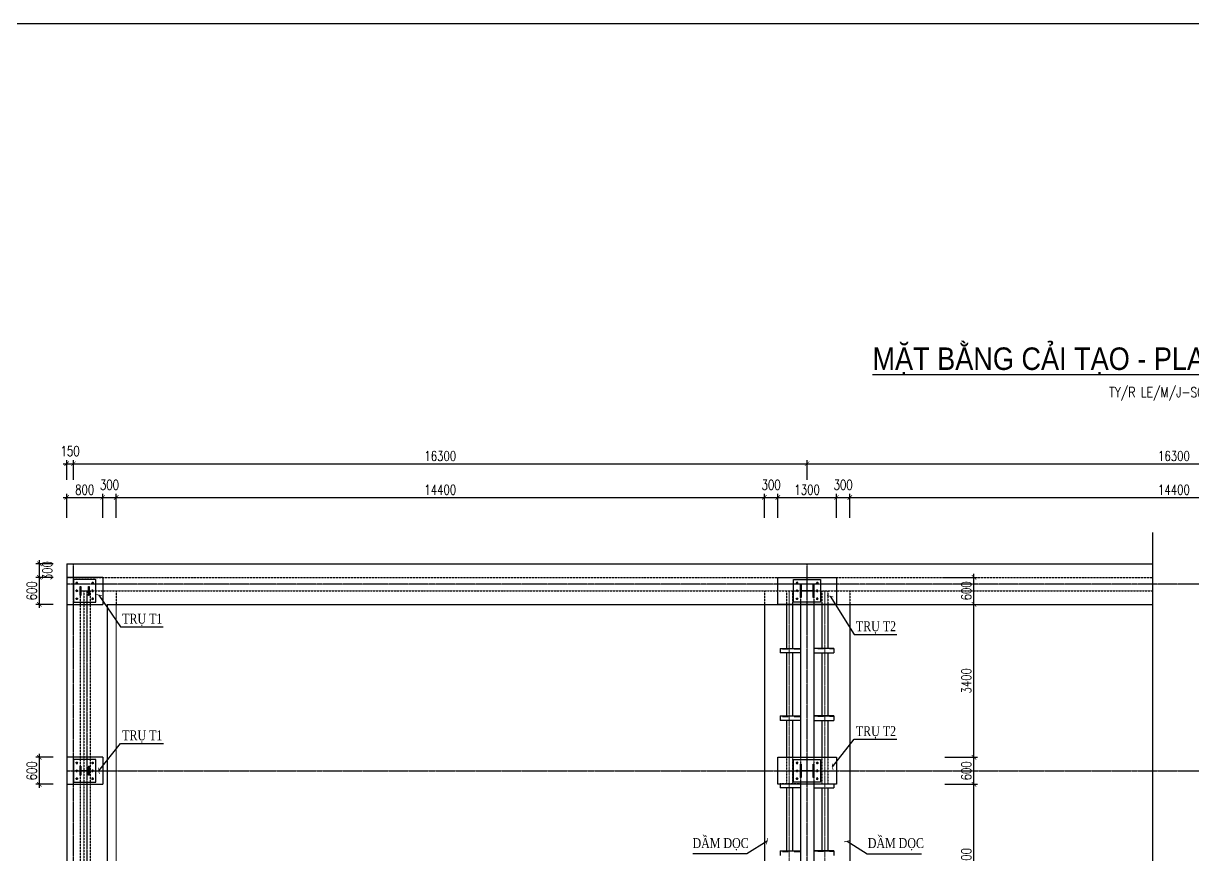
# Model space of a CAD drawing. Header units: millimetres. Extents: x -702765 to 835888, y -645289 to 262.
# Drawn here: x 536721 to 562698, y -418837 to -400359 of the extents above; entities that cross this region are included whole.
import ezdxf
from ezdxf.enums import TextEntityAlignment as Align

# ---------------------------------------------------------------- set-up
doc = ezdxf.new("R2010")
doc.units = ezdxf.units.MM
doc.header["$LTSCALE"] = 0.01
for name, pattern in [('CENTER', [2, 1.25, -0.25, 0.25, -0.25]), ('CENTER2', [1.125, 0.75, -0.125, 0.125, -0.125]), ('DASHED', [19.05, 12.7, -6.35]), ('HIDDEN', [9.525, 6.35, -3.175])]:
    doc.linetypes.add(name, pattern=pattern)
doc.layers.add('duong tam', color=6, linetype='CENTER', lineweight=9)
doc.layers.add('HACH', color=8, linetype='Continuous', lineweight=9)
for name, color, linetype in [('HACTH @ 1', 8, 'Continuous'), ('khuat', 6, 'DASHED'), ('KHUAT1', 2, 'HIDDEN'), ('TEXT', 2, 'Continuous'), ('TEXT1', 31, 'Continuous'), ('THEP', 4, 'Continuous'), ('TIM', 1, 'CENTER2'), ('TUONG', 7, 'Continuous')]:
    doc.layers.add(name, color=color, linetype=linetype)
doc.styles.add('2-5', font='romans.shx', dxfattribs={"width": 0.75, "bigfont": 'vns.shx'})
doc.styles.add('ROMANS', font='romans', dxfattribs={"width": 0.7, "height": 1, "bigfont": 'vns'})
doc.styles.add('style3', font='VHAVAN.TTF', dxfattribs={"width": 0.75})
doc.styles.add('VNTIMEHSHX', font='vntimeh.shx', dxfattribs={"width": 0.75})
doc.dimstyles.new('1-100 HP', dxfattribs={"dimscale": 100, "dimtxt": 2.2, "dimasz": 1, "dimexe": 0.8, "dimexo": 0, "dimgap": 0.6, "dimtad": 1, "dimdec": 0, "dimdsep": 46, "dimtxsty": '2-5', "dimblk": 'ARCHTICK', "dimcen": 2.5, "dimdle": 0.8, "dimclrd": 1, "dimclre": 1, "dimclrt": 2, "dimadec": 0, "dimazin": 0, "dimtfac": 1, "dimtdec": 0, "dimtmove": 2, "dimatfit": 3, "dimldrblk": 'ARCHTICK', "dimfxl": 0, "dimtolj": 1, "dimtzin": 0, "dimarcsym": 0})

# ---------------------------------------------------------------- blocks, each defined once
blk = doc.blocks.new('_ArchTick')
at = {"color": 0, "linetype": 'ByBlock', "const_width": 0.15}
blk.add_lwpolyline([(-0.5, -0.5), (0.5, 0.5)], dxfattribs=at)
blk = doc.blocks.new('bulong')
at = {"layer": 'khuat'}
for p, q in [((553911, -433174), (553856, -433174)), ((553884, -433202), (553884, -433147))]:
    blk.add_line(p, q, dxfattribs=at)
at = {"layer": 'TUONG'}
blk.add_circle((553884, -433174), 16, dxfattribs=at)
blk = doc.blocks.new('*D482')
at = {"color": 1, "lineweight": -2}
for p, q in [((537077, -417354), (537077, -416594)), ((537385, -416674), (536997, -416674)), ((537385, -417274), (536997, -417274))]:
    blk.add_line(p, q, dxfattribs=at)
at = {"layer": 'Defpoints', "color": 0}
for p in [(537077, -416674), (537385, -416674), (537385, -417274)]:
    blk.add_point(p, dxfattribs=at)
at = {"color": 1, "lineweight": -2, "xscale": 100, "yscale": 100, "zscale": 100}
for p, rotation in [((537077, -416674), 90), ((537077, -417274), 270)]:
    blk.add_blockref('_ArchTick', p, dxfattribs=dict(at, rotation=rotation))
at = {"color": 2, "insert": (536907, -416974), "char_height": 220, "attachment_point": 5, "rotation": 90, "style": '2-5'}
blk.add_mtext('\\A1;600', dxfattribs=at)
blk = doc.blocks.new('*D483')
at = {"color": 1, "lineweight": -2}
for p, q in [((537385, -412674), (536997, -412674)), ((537077, -413354), (537077, -412594)), ((537385, -413274), (536997, -413274))]:
    blk.add_line(p, q, dxfattribs=at)
at = {"layer": 'Defpoints', "color": 0}
for p in [(537077, -412674), (537385, -412674), (537385, -413274)]:
    blk.add_point(p, dxfattribs=at)
at = {"color": 1, "lineweight": -2, "xscale": 100, "yscale": 100, "zscale": 100}
for p, rotation in [((537077, -412674), 90), ((537077, -413274), 270)]:
    blk.add_blockref('_ArchTick', p, dxfattribs=dict(at, rotation=rotation))
at = {"color": 2, "insert": (536907, -412974), "char_height": 220, "attachment_point": 5, "rotation": 90, "style": '2-5'}
blk.add_mtext('\\A1;600', dxfattribs=at)
blk = doc.blocks.new('*D484')
at = {"color": 1, "lineweight": -2}
for p, q in [((537385, -412374), (536997, -412374)), ((537077, -412754), (537077, -412294)), ((537385, -412674), (536997, -412674))]:
    blk.add_line(p, q, dxfattribs=at)
at = {"layer": 'Defpoints', "color": 0}
for p in [(537077, -412374), (537385, -412374), (537385, -412674)]:
    blk.add_point(p, dxfattribs=at)
at = {"color": 1, "lineweight": -2, "xscale": 100, "yscale": 100, "zscale": 100}
for p, rotation in [((537077, -412374), 90), ((537077, -412674), 270)]:
    blk.add_blockref('_ArchTick', p, dxfattribs=dict(at, rotation=rotation))
at = {"color": 2, "insert": (537253, -412524), "char_height": 220, "attachment_point": 5, "rotation": 90, "style": '2-5'}
blk.add_mtext('\\A1;300', dxfattribs=at)
blk = doc.blocks.new('*D510')
at = {"color": 1, "lineweight": -2}
for p, q in [((557195, -417274), (557920, -417274)), ((557840, -420754), (557840, -417194)), ((557195, -420674), (557920, -420674))]:
    blk.add_line(p, q, dxfattribs=at)
at = {"layer": 'Defpoints', "color": 0}
for p in [(557195, -417274), (557840, -417274), (557195, -420674)]:
    blk.add_point(p, dxfattribs=at)
at = {"color": 1, "lineweight": -2, "xscale": 100, "yscale": 100, "zscale": 100}
for p, rotation in [((557840, -417274), 90), ((557840, -420674), 270)]:
    blk.add_blockref('_ArchTick', p, dxfattribs=dict(at, rotation=rotation))
at = {"color": 2, "insert": (557670, -418974), "char_height": 220, "attachment_point": 5, "rotation": 90, "style": '2-5'}
blk.add_mtext('\\A1;3400', dxfattribs=at)
blk = doc.blocks.new('*D511')
at = {"color": 1, "lineweight": -2}
for p, q in [((557840, -417354), (557840, -416594)), ((557195, -416674), (557920, -416674)), ((557195, -417274), (557920, -417274))]:
    blk.add_line(p, q, dxfattribs=at)
at = {"layer": 'Defpoints', "color": 0}
for p in [(557195, -416674), (557840, -416674), (557195, -417274)]:
    blk.add_point(p, dxfattribs=at)
at = {"color": 1, "lineweight": -2, "xscale": 100, "yscale": 100, "zscale": 100}
for p, rotation in [((557840, -416674), 90), ((557840, -417274), 270)]:
    blk.add_blockref('_ArchTick', p, dxfattribs=dict(at, rotation=rotation))
at = {"color": 2, "insert": (557670, -416974), "char_height": 220, "attachment_point": 5, "rotation": 90, "style": '2-5'}
blk.add_mtext('\\A1;600', dxfattribs=at)
blk = doc.blocks.new('*D512')
at = {"color": 1, "lineweight": -2}
for p, q in [((557195, -413274), (557920, -413274)), ((557840, -416754), (557840, -413194)), ((557195, -416674), (557920, -416674))]:
    blk.add_line(p, q, dxfattribs=at)
at = {"layer": 'Defpoints', "color": 0}
for p in [(557195, -413274), (557840, -413274), (557195, -416674)]:
    blk.add_point(p, dxfattribs=at)
at = {"color": 1, "lineweight": -2, "xscale": 100, "yscale": 100, "zscale": 100}
for p, rotation in [((557840, -413274), 90), ((557840, -416674), 270)]:
    blk.add_blockref('_ArchTick', p, dxfattribs=dict(at, rotation=rotation))
at = {"color": 2, "insert": (557670, -414974), "char_height": 220, "attachment_point": 5, "rotation": 90, "style": '2-5'}
blk.add_mtext('\\A1;3400', dxfattribs=at)
blk = doc.blocks.new('*D513')
at = {"color": 1, "lineweight": -2}
for p, q in [((557195, -412674), (557920, -412674)), ((557840, -413354), (557840, -412594)), ((557195, -413274), (557920, -413274))]:
    blk.add_line(p, q, dxfattribs=at)
at = {"layer": 'Defpoints', "color": 0}
for p in [(557195, -412674), (557840, -412674), (557195, -413274)]:
    blk.add_point(p, dxfattribs=at)
at = {"color": 1, "lineweight": -2, "xscale": 100, "yscale": 100, "zscale": 100}
for p, rotation in [((557840, -412674), 90), ((557840, -413274), 270)]:
    blk.add_blockref('_ArchTick', p, dxfattribs=dict(at, rotation=rotation))
at = {"color": 2, "insert": (557670, -412974), "char_height": 220, "attachment_point": 5, "rotation": 90, "style": '2-5'}
blk.add_mtext('\\A1;600', dxfattribs=at)
blk = doc.blocks.new('*D579')
at = {"color": 1, "lineweight": -2}
for p, q in [((537604, -410897), (538564, -410897)), ((537684, -411347), (537684, -410817)), ((538484, -411347), (538484, -410817))]:
    blk.add_line(p, q, dxfattribs=at)
at = {"layer": 'Defpoints', "color": 0}
for p in [(538484, -410897), (537684, -411347), (538484, -411347)]:
    blk.add_point(p, dxfattribs=at)
at = {"color": 1, "lineweight": -2, "xscale": 100, "yscale": 100, "zscale": 100, "rotation": 180}
blk.add_blockref('_ArchTick', (537684, -410897), dxfattribs=at)
at = {"color": 1, "lineweight": -2, "xscale": 100, "yscale": 100, "zscale": 100}
blk.add_blockref('_ArchTick', (538484, -410897), dxfattribs=at)
at = {"color": 2, "insert": (538084, -410727), "char_height": 220, "attachment_point": 5, "style": '2-5'}
blk.add_mtext('\\A1;800', dxfattribs=at)
blk = doc.blocks.new('*D580')
at = {"color": 1, "lineweight": -2}
for p, q in [((538404, -410897), (538864, -410897)), ((538484, -411347), (538484, -410817)), ((538784, -411347), (538784, -410817))]:
    blk.add_line(p, q, dxfattribs=at)
at = {"layer": 'Defpoints', "color": 0}
for p in [(538784, -410897), (538484, -411347), (538784, -411347)]:
    blk.add_point(p, dxfattribs=at)
at = {"color": 1, "lineweight": -2, "xscale": 100, "yscale": 100, "zscale": 100, "rotation": 180}
blk.add_blockref('_ArchTick', (538484, -410897), dxfattribs=at)
at = {"color": 1, "lineweight": -2, "xscale": 100, "yscale": 100, "zscale": 100}
blk.add_blockref('_ArchTick', (538784, -410897), dxfattribs=at)
at = {"color": 2, "insert": (538634, -410617), "char_height": 220, "attachment_point": 5, "style": '2-5'}
blk.add_mtext('\\A1;300', dxfattribs=at)
blk = doc.blocks.new('*D581')
at = {"color": 1, "lineweight": -2}
for p, q in [((538704, -410897), (553264, -410897)), ((538784, -411347), (538784, -410817)), ((553184, -411347), (553184, -410817))]:
    blk.add_line(p, q, dxfattribs=at)
at = {"layer": 'Defpoints', "color": 0}
for p in [(553184, -410897), (538784, -411347), (553184, -411347)]:
    blk.add_point(p, dxfattribs=at)
at = {"color": 1, "lineweight": -2, "xscale": 100, "yscale": 100, "zscale": 100, "rotation": 180}
blk.add_blockref('_ArchTick', (538784, -410897), dxfattribs=at)
at = {"color": 1, "lineweight": -2, "xscale": 100, "yscale": 100, "zscale": 100}
blk.add_blockref('_ArchTick', (553184, -410897), dxfattribs=at)
at = {"color": 2, "insert": (545984, -410727), "char_height": 220, "attachment_point": 5, "style": '2-5'}
blk.add_mtext('\\A1;14400', dxfattribs=at)
blk = doc.blocks.new('*D582')
at = {"color": 1, "lineweight": -2}
for p, q in [((553104, -410897), (553564, -410897)), ((553184, -411347), (553184, -410817)), ((553484, -411347), (553484, -410817))]:
    blk.add_line(p, q, dxfattribs=at)
at = {"layer": 'Defpoints', "color": 0}
for p in [(553484, -410897), (553184, -411347), (553484, -411347)]:
    blk.add_point(p, dxfattribs=at)
at = {"color": 1, "lineweight": -2, "xscale": 100, "yscale": 100, "zscale": 100, "rotation": 180}
blk.add_blockref('_ArchTick', (553184, -410897), dxfattribs=at)
at = {"color": 1, "lineweight": -2, "xscale": 100, "yscale": 100, "zscale": 100}
blk.add_blockref('_ArchTick', (553484, -410897), dxfattribs=at)
at = {"color": 2, "insert": (553334, -410617), "char_height": 220, "attachment_point": 5, "style": '2-5'}
blk.add_mtext('\\A1;300', dxfattribs=at)
blk = doc.blocks.new('*D583')
at = {"color": 1, "lineweight": -2}
for p, q in [((553404, -410897), (554864, -410897)), ((553484, -411347), (553484, -410817)), ((554784, -411347), (554784, -410817))]:
    blk.add_line(p, q, dxfattribs=at)
at = {"layer": 'Defpoints', "color": 0}
for p in [(554784, -410897), (553484, -411347), (554784, -411347)]:
    blk.add_point(p, dxfattribs=at)
at = {"color": 1, "lineweight": -2, "xscale": 100, "yscale": 100, "zscale": 100, "rotation": 180}
blk.add_blockref('_ArchTick', (553484, -410897), dxfattribs=at)
at = {"color": 1, "lineweight": -2, "xscale": 100, "yscale": 100, "zscale": 100}
blk.add_blockref('_ArchTick', (554784, -410897), dxfattribs=at)
at = {"color": 2, "insert": (554134, -410727), "char_height": 220, "attachment_point": 5, "style": '2-5'}
blk.add_mtext('\\A1;1300', dxfattribs=at)
blk = doc.blocks.new('*D584')
at = {"color": 1, "lineweight": -2}
for p, q in [((554704, -410897), (555164, -410897)), ((554784, -411347), (554784, -410817)), ((555084, -411347), (555084, -410817))]:
    blk.add_line(p, q, dxfattribs=at)
at = {"layer": 'Defpoints', "color": 0}
for p in [(555084, -410897), (554784, -411347), (555084, -411347)]:
    blk.add_point(p, dxfattribs=at)
at = {"color": 1, "lineweight": -2, "xscale": 100, "yscale": 100, "zscale": 100, "rotation": 180}
blk.add_blockref('_ArchTick', (554784, -410897), dxfattribs=at)
at = {"color": 1, "lineweight": -2, "xscale": 100, "yscale": 100, "zscale": 100}
blk.add_blockref('_ArchTick', (555084, -410897), dxfattribs=at)
at = {"color": 2, "insert": (554934, -410617), "char_height": 220, "attachment_point": 5, "style": '2-5'}
blk.add_mtext('\\A1;300', dxfattribs=at)
blk = doc.blocks.new('*D585')
at = {"color": 1, "lineweight": -2}
for p, q in [((555004, -410897), (569564, -410897)), ((555084, -411347), (555084, -410817)), ((569484, -411347), (569484, -410817))]:
    blk.add_line(p, q, dxfattribs=at)
at = {"layer": 'Defpoints', "color": 0}
for p in [(569484, -410897), (555084, -411347), (569484, -411347)]:
    blk.add_point(p, dxfattribs=at)
at = {"color": 1, "lineweight": -2, "xscale": 100, "yscale": 100, "zscale": 100, "rotation": 180}
blk.add_blockref('_ArchTick', (555084, -410897), dxfattribs=at)
at = {"color": 1, "lineweight": -2, "xscale": 100, "yscale": 100, "zscale": 100}
blk.add_blockref('_ArchTick', (569484, -410897), dxfattribs=at)
at = {"color": 2, "insert": (562284, -410727), "char_height": 220, "attachment_point": 5, "style": '2-5'}
blk.add_mtext('\\A1;14400', dxfattribs=at)
blk = doc.blocks.new('*D592')
at = {"color": 1, "lineweight": -2}
for p, q in [((537604, -410147), (537914, -410147)), ((537684, -410504), (537684, -410067)), ((537834, -410504), (537834, -410067))]:
    blk.add_line(p, q, dxfattribs=at)
at = {"layer": 'Defpoints', "color": 0}
for p in [(537834, -410147), (537684, -410504), (537834, -410504)]:
    blk.add_point(p, dxfattribs=at)
at = {"color": 1, "lineweight": -2, "xscale": 100, "yscale": 100, "zscale": 100, "rotation": 180}
blk.add_blockref('_ArchTick', (537684, -410147), dxfattribs=at)
at = {"color": 1, "lineweight": -2, "xscale": 100, "yscale": 100, "zscale": 100}
blk.add_blockref('_ArchTick', (537834, -410147), dxfattribs=at)
at = {"color": 2, "insert": (537759, -409867), "char_height": 220, "attachment_point": 5, "style": '2-5'}
blk.add_mtext('\\A1;150', dxfattribs=at)
blk = doc.blocks.new('*D593')
at = {"color": 1, "lineweight": -2}
for p, q in [((537754, -410147), (554214, -410147)), ((537834, -410504), (537834, -410067)), ((554134, -410504), (554134, -410067))]:
    blk.add_line(p, q, dxfattribs=at)
at = {"layer": 'Defpoints', "color": 0}
for p in [(554134, -410147), (537834, -410504), (554134, -410504)]:
    blk.add_point(p, dxfattribs=at)
at = {"color": 1, "lineweight": -2, "xscale": 100, "yscale": 100, "zscale": 100, "rotation": 180}
blk.add_blockref('_ArchTick', (537834, -410147), dxfattribs=at)
at = {"color": 1, "lineweight": -2, "xscale": 100, "yscale": 100, "zscale": 100}
blk.add_blockref('_ArchTick', (554134, -410147), dxfattribs=at)
at = {"color": 2, "insert": (545984, -409977), "char_height": 220, "attachment_point": 5, "style": '2-5'}
blk.add_mtext('\\A1;16300', dxfattribs=at)
blk = doc.blocks.new('*D594')
at = {"color": 1, "lineweight": -2}
for p, q in [((554054, -410147), (570514, -410147)), ((554134, -410504), (554134, -410067)), ((570434, -410504), (570434, -410067))]:
    blk.add_line(p, q, dxfattribs=at)
at = {"layer": 'Defpoints', "color": 0}
for p in [(570434, -410147), (554134, -410504), (570434, -410504)]:
    blk.add_point(p, dxfattribs=at)
at = {"color": 1, "lineweight": -2, "xscale": 100, "yscale": 100, "zscale": 100, "rotation": 180}
blk.add_blockref('_ArchTick', (554134, -410147), dxfattribs=at)
at = {"color": 1, "lineweight": -2, "xscale": 100, "yscale": 100, "zscale": 100}
blk.add_blockref('_ArchTick', (570434, -410147), dxfattribs=at)
at = {"color": 2, "insert": (562284, -409977), "char_height": 220, "attachment_point": 5, "style": '2-5'}
blk.add_mtext('\\A1;16300', dxfattribs=at)

msp = doc.modelspace()

# ---------------------------------------------------------------- linework, layer by layer
for p, q in [((537683.6, -412374.5), (537683.6, -437574.5)), ((537683.6, -412374.5), (561809.9, -412374.5)), ((538483.6, -412674.5), (537683.6, -412674.5)), ((538483.6, -412674.5), (538483.6, -413274.5)), ((537683.6, -413274.5), (538483.6, -413274.5)), ((538583.6, -413274.5), (538583.6, -436674.5)), ((538583.6, -413274.5), (561809.9, -413274.5)), ((553183.6, -413274.5), (553183.6, -436674.5)), ((553983.6, -413274.5), (553983.6, -416674.5)), ((554283.6, -413274.5), (554283.6, -416674.5)), ((555083.6, -413274.5), (555083.6, -436674.5)), ((538483.6, -416674.5), (537683.6, -416674.5)), ((538483.6, -416674.5), (538483.6, -417274.5)), ((537683.6, -417274.5), (538483.6, -417274.5)), ((553983.6, -417274.5), (553983.6, -420674.5)), ((554283.6, -417274.5), (554283.6, -420674.5))]:
    msp.add_line(p, q)
at = {"color": 148}
for p, q in [((553538.1, -414254.5), (553983.6, -414254.5)), ((553538.1, -414254.5), (553538.1, -414354.5)), ((554729, -414254.5), (554283.6, -414254.5)), ((554729, -414254.5), (554729, -414354.5)), ((553983.6, -414354.5), (553538.1, -414354.5)), ((554283.6, -414354.5), (554729, -414354.5)), ((553538.1, -415754.5), (553983.6, -415754.5)), ((553538.1, -415754.5), (553538.1, -415854.5)), ((553983.6, -415854.5), (553538.1, -415854.5)), ((554729, -415754.5), (554283.6, -415754.5)), ((554283.6, -415854.5), (554729, -415854.5)), ((554729, -415754.5), (554729, -415854.5)), ((553538.1, -417274.5), (553538.1, -417354.5)), ((553983.6, -417354.5), (553538.1, -417354.5)), ((554283.6, -417354.5), (554729, -417354.5)), ((554729, -417254.5), (554729, -417354.5)), ((553538.1, -418754.5), (553538.1, -418854.5)), ((553538.1, -418754.5), (553983.6, -418754.5)), ((554729, -418754.5), (554283.6, -418754.5)), ((554729, -418754.5), (554729, -418854.5))]:
    msp.add_line(p, q, dxfattribs=at)
at = {"color": 148, "linetype": 'HIDDEN', "ltscale": 0.2}
for p, q in [((553538.1, -414264.5), (553983.6, -414264.5)), ((554729, -414264.5), (554283.6, -414264.5)), ((553538.1, -415764.5), (553983.6, -415764.5)), ((554729, -415764.5), (554283.6, -415764.5)), ((553538.1, -418764.5), (553983.6, -418764.5)), ((554729, -418764.5), (554283.6, -418764.5))]:
    msp.add_line(p, q, dxfattribs=at)
for points in [[(521381, -400359.1), (659404.4, -400359.1), (659404.4, -469287.1), (521381, -469287.1)], [(553483.6, -413274.5), (553483.6, -412674.5), (554783.6, -412674.5), (554783.6, -413274.5)], [(553483.6, -417274.5), (553483.6, -416674.5), (554783.6, -416674.5), (554783.6, -417274.5)]]:
    msp.add_lwpolyline(points, close=True)
at = {"color": 148}
for points in [[(553673.8, -413264.5), (553673.8, -414254.5)], [(553809.5, -413264.5), (553809.5, -414254.5)], [(554457.6, -413264.5), (554457.6, -414254.5)], [(554593.4, -413264.5), (554593.4, -414254.5)], [(553673.8, -414354.5), (553673.8, -415754.5)], [(553809.5, -414354.5), (553809.5, -415754.5)], [(554457.6, -414354.5), (554457.6, -415754.5)], [(554593.4, -414354.5), (554593.4, -415754.5)], [(553673.8, -415854.5), (553673.8, -416674.5)], [(553809.5, -415854.5), (553809.5, -416674.5)], [(554457.6, -415854.5), (554457.6, -416674.5)], [(554593.4, -415854.5), (554593.4, -416674.5)], [(553673.8, -417354.5), (553673.8, -418754.5)], [(553809.5, -417354.5), (553809.5, -418754.5)], [(554457.6, -417354.5), (554457.6, -418754.5)], [(554593.4, -417354.5), (554593.4, -418754.5)]]:
    msp.add_lwpolyline(points, dxfattribs=at)
at = {"layer": 'duong tam', "color": 148, "ltscale": 200}
for p, q in [((553737.6, -412974.5), (553737.6, -436934.5)), ((554529.5, -412974.5), (554529.5, -436934.5))]:
    msp.add_line(p, q, dxfattribs=at)
at = {"layer": 'HACH'}
msp.add_line((538783.6, -413274.5), (538783.6, -436674.5), dxfattribs=at)
at = {"layer": 'HACTH @ 1'}
msp.add_lwpolyline([(561809.9, -411674.2), (561809.9, -424529), (562609.9, -424529), (561009.9, -425329), (561809.9, -425329), (561809.9, -438245.9)], dxfattribs=at)
at = {"layer": 'khuat', "ltscale": 10}
for p, q in [((537683.6, -412674.5), (553483.6, -412674.5)), ((554783.6, -412674.5), (561809.9, -412674.5)), ((537983.6, -412974.5), (553983.6, -412974.5)), ((537983.6, -412974.5), (537983.6, -436974.5)), ((538783.6, -412974.5), (538783.6, -413274.5)), ((553183.6, -412974.5), (553183.6, -413274.5)), ((553983.6, -412974.5), (553983.6, -413264.5)), ((554283.6, -412974.5), (554283.6, -413274.5)), ((554283.6, -412974.5), (561809.9, -412974.5)), ((555083.6, -412974.5), (555083.6, -413274.5)), ((553983.6, -416674.5), (553983.6, -417274.5)), ((554283.6, -416674.5), (554283.6, -417274.5))]:
    msp.add_line(p, q, dxfattribs=at)
at = {"layer": 'KHUAT1', "color": 148, "ltscale": 20}
for p, q in [((553538.1, -417254.5), (553538.1, -417274.5)), ((553538.1, -417254.5), (553983.6, -417254.5)), ((553538.1, -417264.5), (553983.6, -417264.5))]:
    msp.add_line(p, q, dxfattribs=at)
for points in [[(538061.7, -412974.5), (538061.7, -436974.5)], [(538205.5, -412974.5), (538205.5, -436974.5)], [(553673.8, -412974.5), (553673.8, -413264.5)], [(553809.5, -412974.5), (553809.5, -413264.5)], [(554457.6, -412974.5), (554457.6, -413264.5)], [(554593.4, -412974.5), (554593.4, -413264.5)], [(553673.8, -416674.5), (553673.8, -417254.5)], [(553809.5, -416674.5), (553809.5, -417254.5)], [(554457.6, -416674.5), (554457.6, -417254.5)], [(554593.4, -416674.5), (554593.4, -417254.5)]]:
    msp.add_lwpolyline(points, dxfattribs=at)
at = {"layer": 'THEP', "color": 4}
for points in [[(537983.6, -413074.5), (537983.6, -412874.5), (537995.6, -412874.5), (537995.6, -412970.5), (538171.6, -412970.5), (538171.6, -412874.5), (538183.6, -412874.5), (538183.6, -413074.5), (538171.6, -413074.5), (538171.6, -412978.5), (537995.6, -412978.5), (537995.6, -413074.5)], [(553983.6, -413124.5), (553983.6, -412824.5), (553998.6, -412824.5), (553998.6, -412969.5), (554268.6, -412969.5), (554268.6, -412824.5), (554283.6, -412824.5), (554283.6, -413124.5), (554268.6, -413124.5), (554268.6, -412979.5), (553998.6, -412979.5), (553998.6, -413124.5)], [(537983.6, -417074.5), (537983.6, -416874.5), (537995.6, -416874.5), (537995.6, -416970.5), (538171.6, -416970.5), (538171.6, -416874.5), (538183.6, -416874.5), (538183.6, -417074.5), (538171.6, -417074.5), (538171.6, -416978.5), (537995.6, -416978.5), (537995.6, -417074.5)], [(553983.6, -417124.5), (553983.6, -416824.5), (553998.6, -416824.5), (553998.6, -416969.5), (554268.6, -416969.5), (554268.6, -416824.5), (554283.6, -416824.5), (554283.6, -417124.5), (554268.6, -417124.5), (554268.6, -416979.5), (553998.6, -416979.5), (553998.6, -417124.5)]]:
    msp.add_lwpolyline(points, close=True, dxfattribs=at)
at = {"layer": 'TIM', "ltscale": 500}
for p, q in [((537833.6, -437574.5), (537833.6, -412374.5)), ((554133.6, -437574.5), (554133.6, -412374.5)), ((586883.6, -412824.5), (537683.6, -412824.5)), ((537683.6, -416974.5), (586883.6, -416974.5))]:
    msp.add_line(p, q, dxfattribs=at)
at = {"layer": 'TIM', "color": 148, "ltscale": 500}
msp.add_line((538133.6, -412974.5), (538133.6, -436974.5), dxfattribs=at)
at = {"layer": 'TUONG'}
for points in [[(537833.6, -413224.5), (538333.6, -413224.5), (538333.6, -412724.5), (537833.6, -412724.5)], [(554433.6, -413224.5), (553833.6, -413224.5), (553833.6, -412724.5), (554433.6, -412724.5)], [(537833.6, -417224.5), (538333.6, -417224.5), (538333.6, -416724.5), (537833.6, -416724.5)], [(554433.6, -417224.5), (553833.6, -417224.5), (553833.6, -416724.5), (554433.6, -416724.5)]]:
    msp.add_lwpolyline(points, close=True, dxfattribs=at)

# ---------------------------------------------------------------- block references
at = {"layer": 'khuat', "xscale": -1, "rotation": 180}
for p in [(-15975, -845973.9), (25, -845973.9), (-15975, -849973.9), (25, -849973.9)]:
    msp.add_blockref('bulong', p, dxfattribs=at)
at = {"layer": 'khuat'}
for p in [(-15975, 20200), (25, 20200), (-15975, 20025), (25, 20025), (-15975, 16200), (-15975, 16025), (25, 16200), (25, 16025)]:
    msp.add_blockref('bulong', p, dxfattribs=at)
at = {"layer": 'khuat', "rotation": 180}
for p in [(1092142.2, -845973.9), (1108242.2, -845973.9), (1092142.2, -849973.9), (1108242.2, -849973.9)]:
    msp.add_blockref('bulong', p, dxfattribs=at)
at = {"layer": 'khuat', "xscale": -1}
for p in [(1092142.2, 20200), (1108242.2, 20200), (1092142.2, 20025), (1108242.2, 20025), (1092142.2, 16200), (1092142.2, 16025), (1108242.2, 16200), (1108242.2, 16025)]:
    msp.add_blockref('bulong', p, dxfattribs=at)

# ---------------------------------------------------------------- texts
at = {"layer": 'TEXT', "style": 'VNTIMEHSHX', "width": 0.8}
for s, p in [('trô t1', (538916.2, -413592.1)), ('trô t2', (555216.2, -413761)), ('trô t1', (538916.6, -416185.2)), ('trô t2', (555216.2, -416092.2)), ('dÇm däc', (551587.5, -418580.4)), ('dÇm däc', (555481.1, -418580.4))]:
    msp.add_text(s, height=220, dxfattribs=at).set_placement(p, align=Align.MIDDLE_LEFT)
at = {"layer": 'TEXT1', "color": 2, "style": 'ROMANS', "width": 0.8}
msp.add_text('TY/R LE/M/J-SCALE: 1//100', height=220, dxfattribs=at).set_placement((560846.2, -408669.1))
at = {"layer": 'THEP', "style": 'style3', "width": 0.9}
msp.add_text('%%UmÆt b»ng c¶i t¹o - plan of Renovations', height=500, dxfattribs=at).set_placement((555585.5, -408063.1))

# ---------------------------------------------------------------- dimensions: what is measured, and where the dimension line sits
for base, p1, p2, picture, middle in [((537833.6, -410146.9), (537683.6, -410504.4), (537833.6, -410504.4), '*D592', (537758.6, -409866.9)), ((554133.6, -410146.9), (537833.6, -410504.4), (554133.6, -410504.4), '*D593', (545983.6, -409976.9)), ((570433.6, -410146.9), (554133.6, -410504.4), (570433.6, -410504.4), '*D594', (562283.6, -409976.9)), ((538483.6, -410896.9), (537683.6, -411346.6), (538483.6, -411346.6), '*D579', (538083.6, -410726.9)), ((538783.6, -410896.9), (538483.6, -411346.6), (538783.6, -411346.6), '*D580', (538633.6, -410616.9)), ((553183.6, -410896.9), (538783.6, -411346.6), (553183.6, -411346.6), '*D581', (545983.6, -410726.9)), ((553483.6, -410896.9), (553183.6, -411346.6), (553483.6, -411346.6), '*D582', (553333.6, -410616.9)), ((554783.6, -410896.9), (553483.6, -411346.6), (554783.6, -411346.6), '*D583', (554133.6, -410726.9)), ((555083.6, -410896.9), (554783.6, -411346.6), (555083.6, -411346.6), '*D584', (554933.6, -410616.9)), ((569483.6, -410896.9), (555083.6, -411346.6), (569483.6, -411346.6), '*D585', (562283.6, -410726.9))]:
    dim = msp.add_linear_dim(base=base, p1=p1, p2=p2, dimstyle='1-100 HP')
    dim.commit()
    dim.dimension.update_dxf_attribs({"geometry": picture, "text_midpoint": middle})
dim = msp.add_linear_dim(base=(537076.9, -412374.5), p1=(537385.1, -412674.5), p2=(537385.1, -412374.5), angle=90, dimstyle='1-100 HP')
dim.commit()
dim.dimension.update_dxf_attribs({"geometry": '*D484', "text_midpoint": (537253.3, -412524.5), "dimtype": 160})
for base, p1, p2, picture, middle in [((537076.9, -412674.5), (537385.1, -413274.5), (537385.1, -412674.5), '*D483', (536906.9, -412974.5)), ((557840.3, -412674.5), (557194.7, -413274.5), (557194.7, -412674.5), '*D513', (557670.3, -412974.5)), ((557840.3, -413274.5), (557194.7, -416674.5), (557194.7, -413274.5), '*D512', (557670.3, -414974.5)), ((537076.9, -416674.5), (537385.1, -417274.5), (537385.1, -416674.5), '*D482', (536906.9, -416974.5)), ((557840.3, -416674.5), (557194.7, -417274.5), (557194.7, -416674.5), '*D511', (557670.3, -416974.5)), ((557840.3, -417274.5), (557194.7, -420674.5), (557194.7, -417274.5), '*D510', (557670.3, -418974.5))]:
    dim = msp.add_linear_dim(base=base, p1=p1, p2=p2, angle=90, dimstyle='1-100 HP')
    dim.commit()
    dim.dimension.update_dxf_attribs({"geometry": picture, "text_midpoint": middle})

# ---------------------------------------------------------------- leaders
for points in [[(538399.5, -413066.9), (538881.8, -413771.9), (539830.3, -413771.9)], [(554645.4, -413094.4), (555181.8, -413940.7), (556130.3, -413940.7)], [(538399.9, -416977.6), (538882.1, -416365), (539830.6, -416365)], [(554699.5, -416884.6), (555181.8, -416272), (556130.3, -416272)], [(553243.9, -418538.7), (552796.9, -418820.2), (551591.1, -418820.2)], [(555023.2, -418538.7), (555470.3, -418820.2), (556676.1, -418820.2)]]:
    msp.add_leader(points, dimstyle='1-100 HP')

doc.saveas('drawing.dxf')
